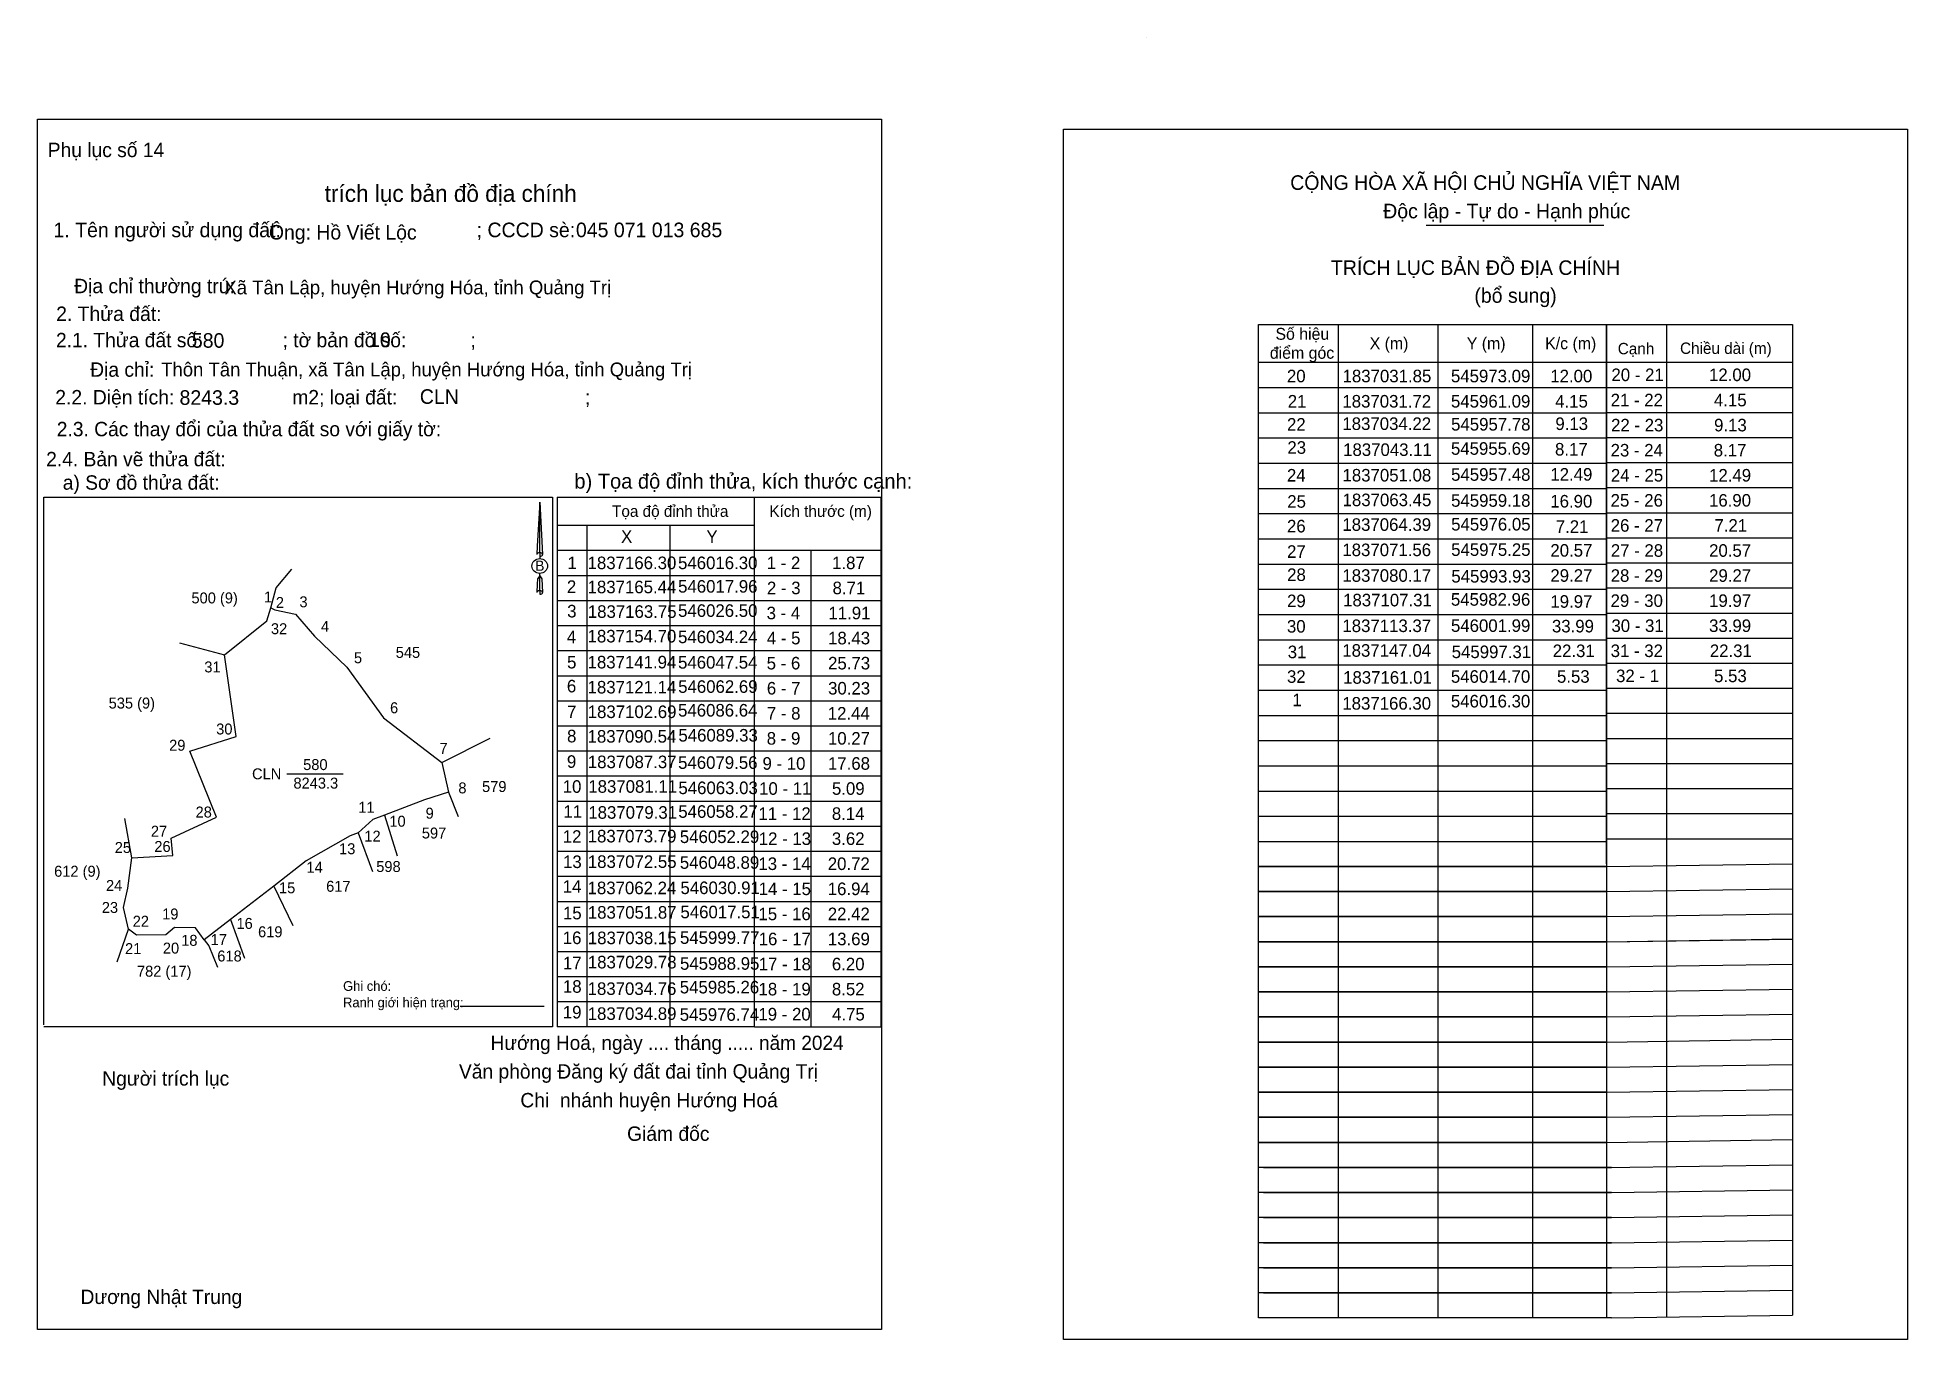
# Model space of a CAD drawing. Extents: x 545920 to 546690, y 1836865 to 1837401.
import ezdxf

# ---------------------------------------------------------------- set-up
doc = ezdxf.new("R2010")
doc.units = 0
for name, color, linetype in [('Level 1', 7, 'Continuous'), ('Level 10', 7, 'Continuous'), ('Level 13', 7, 'Continuous'), ('Level 27', 7, 'Continuous'), ('Level 3', 7, 'Continuous'), ('Level 36', 7, 'Continuous'), ('Level 40', 7, 'Continuous'), ('Level 42', 7, 'Continuous'), ('Level 52', 7, 'Continuous'), ('Level 53', 7, 'Continuous'), ('Level 6', 7, 'Continuous'), ('Level 63', 7, 'Continuous'), ('Level 9', 7, 'Continuous')]:
    doc.layers.add(name, color=color, linetype=linetype)

msp = doc.modelspace()

# ---------------------------------------------------------------- linework, layer by layer
at = {"layer": 'Level 1'}
for p, q in [((546376.48, 1837400.96), (546376.48, 1837400.96)), ((546491.59, 1837323.76), (546564.56, 1837323.76)), ((546590.44, 1837282.93), (546590.44, 1836874.56)), ((546565.69, 1837267.33), (546642.18, 1837267.33)), ((546565.69, 1837257.01), (546642.18, 1837257.01)), ((546565.69, 1837246.7), (546642.18, 1837246.7)), ((546565.69, 1837236.39), (546642.18, 1837236.39)), ((546565.69, 1837226.07), (546642.18, 1837226.07)), ((546565.69, 1837215.76), (546642.18, 1837215.76)), ((546215.27, 1836994.02), (546215.27, 1837211.81)), ((546215.27, 1837211.81), (546267.25, 1837211.81)), ((546267.25, 1837211.81), (546267.25, 1836994.02)), ((546565.69, 1837205.45), (546642.18, 1837205.45)), ((546134.32, 1837200.29), (546215.27, 1837200.29)), ((546134.05, 1837189.98), (546267.25, 1837189.98)), ((546238.37, 1837189.98), (546238.37, 1836994.02)), ((546565.69, 1837195.13), (546642.18, 1837195.13)), ((546565.69, 1837184.82), (546642.18, 1837184.82)), ((546134.05, 1837179.67), (546267.25, 1837179.67)), ((546565.69, 1837174.5), (546642.18, 1837174.5)), ((546134.05, 1837169.35), (546267.25, 1837169.35)), ((546134.05, 1837159.04), (546267.25, 1837159.04)), ((546565.69, 1837164.19), (546642.18, 1837164.19)), ((546565.69, 1837153.88), (546642.18, 1837153.88)), ((546134.05, 1837148.73), (546267.25, 1837148.73)), ((546565.69, 1837143.56), (546642.18, 1837143.56)), ((546134.05, 1837138.41), (546267.25, 1837138.41)), ((546134.05, 1837128.1), (546267.25, 1837128.1)), ((546565.69, 1837133.25), (546642.18, 1837133.25)), ((546565.69, 1837122.94), (546642.18, 1837122.94)), ((546134.05, 1837117.79), (546267.25, 1837117.79)), ((546565.69, 1837112.62), (546642.18, 1837112.62)), ((546134.05, 1837107.47), (546267.25, 1837107.47)), ((546134.05, 1837097.16), (546267.25, 1837097.16)), ((546565.69, 1837102.31), (546642.18, 1837102.31)), ((546565.69, 1837092), (546642.18, 1837092)), ((546134.05, 1837086.84), (546267.25, 1837086.84)), ((546565.69, 1837081.68), (546642.18, 1837081.68)), ((546134.05, 1837076.53), (546267.25, 1837076.53)), ((546565.69, 1837071.37), (546642.18, 1837071.37)), ((546134.05, 1837066.22), (546267.25, 1837066.22)), ((546565.69, 1837059.93), (546642.18, 1837061.06)), ((546134.05, 1837055.9), (546267.25, 1837055.9)), ((546134.05, 1837045.59), (546267.25, 1837045.59)), ((546565.69, 1837049.62), (546642.18, 1837050.74)), ((546565.69, 1837049.62), (546642.18, 1837050.74)), ((546565.69, 1837039.3), (546642.18, 1837040.43)), ((546565.69, 1837039.3), (546642.18, 1837040.42)), ((546134.05, 1837035.28), (546267.25, 1837035.28)), ((546565.69, 1837028.99), (546642.18, 1837030.11)), ((546565.69, 1837028.98), (546642.18, 1837030.1)), ((546134.05, 1837024.96), (546267.25, 1837024.96)), ((546134.05, 1837014.65), (546267.25, 1837014.65)), ((546565.69, 1837018.67), (546642.18, 1837019.79)), ((546565.69, 1837018.66), (546642.18, 1837019.79)), ((546565.69, 1837008.35), (546642.18, 1837009.47)), ((546565.69, 1837008.35), (546642.18, 1837009.47)), ((546134.05, 1837004.34), (546267.25, 1837004.34)), ((546565.69, 1836998.03), (546642.18, 1836999.16)), ((546565.69, 1836998.03), (546642.18, 1836999.15)), ((546215.27, 1836994.02), (546267.25, 1836994.02)), ((546565.69, 1836987.72), (546642.18, 1836988.84)), ((546565.69, 1836987.71), (546642.18, 1836988.84)), ((546565.69, 1836977.4), (546642.18, 1836978.52)), ((546565.69, 1836977.4), (546642.18, 1836978.52)), ((546565.69, 1836967.08), (546642.18, 1836968.21)), ((546565.69, 1836967.08), (546642.18, 1836968.2)), ((546565.69, 1836956.77), (546642.18, 1836957.89)), ((546565.69, 1836956.76), (546642.18, 1836957.89)), ((546565.69, 1836946.45), (546642.18, 1836947.57)), ((546565.69, 1836946.45), (546642.18, 1836947.57)), ((546565.69, 1836936.13), (546642.18, 1836937.25)), ((546567.74, 1836925.81), (546642.18, 1836926.9)), ((546567.74, 1836915.5), (546642.18, 1836916.59)), ((546567.74, 1836905.18), (546642.18, 1836906.27)), ((546567.74, 1836894.86), (546642.18, 1836895.95)), ((546567.74, 1836884.55), (546642.18, 1836885.64)), ((546567.74, 1836884.54), (546642.18, 1836885.64)), ((546567.74, 1836874.23), (546642.18, 1836875.32))]:
    msp.add_line(p, q, dxfattribs=at)
msp.add_lwpolyline([(546565.69, 1837061.06), (546565.69, 1837282.93), (546642.18, 1837282.93), (546642.18, 1836875.32)], dxfattribs=at)
at = {"layer": 'Level 10'}
for p, q in [((546018.5, 1837174.51), (546024.9, 1837182.19)), ((545978.8, 1837151.93), (545997.31, 1837147.04)), ((545959.18, 1837063.45), (545956.27, 1837079.7)), ((546017.51, 1837051.87), (546025.35, 1837035.63)), ((545953.1, 1837020.76), (545957.78, 1837034.22)), ((545990.77, 1837027.32), (545994.35, 1837018.58))]:
    msp.add_line(p, q, dxfattribs=at)
msp.add_lwpolyline([(545997.31, 1837147.04), (546014.7, 1837161.01), (546016.3, 1837166.3), (546017.96, 1837165.44), (546026.5, 1837163.75), (546034.24, 1837154.7), (546047.54, 1837141.94), (546062.69, 1837121.14), (546086.64, 1837102.69), (546089.33, 1837090.54), (546079.56, 1837087.37), (546063.03, 1837081.11), (546058.27, 1837079.31), (546052.29, 1837073.79), (546048.89, 1837072.54), (546030.91, 1837062.24), (546017.51, 1837051.87), (545999.77, 1837038.15), (545988.95, 1837029.78), (545985.26, 1837034.76), (545976.74, 1837034.89), (545973.09, 1837031.85), (545961.09, 1837031.72), (545957.78, 1837034.22), (545955.69, 1837043.11), (545957.48, 1837051.08), (545959.18, 1837063.45), (545976.05, 1837064.39), (545975.25, 1837071.56), (545993.93, 1837080.17), (545982.96, 1837107.31), (546001.99, 1837113.37)], close=True, dxfattribs=at)
at = {"layer": 'Level 13'}
msp.add_line((546094.23, 1837002.53), (546128.69, 1837002.53), dxfattribs=at)
for points in [[(545920.31, 1837367.28), (546267.44, 1837367.28), (546267.44, 1836869.45), (545920.31, 1836869.45)], [(546342.41, 1837363.17), (546689.55, 1837363.17), (546689.55, 1836865.33), (546342.41, 1836865.33)]]:
    msp.add_lwpolyline(points, close=True, dxfattribs=at)
at = {"layer": 'Level 27'}
for p, q in [((546016.3, 1837166.3), (546018.5, 1837174.51)), ((546086.64, 1837102.69), (546106.46, 1837112.77)), ((546089.33, 1837090.54), (546093.31, 1837080.45)), ((546063.03, 1837081.11), (546068.24, 1837064.36)), ((546052.29, 1837073.79), (546058.12, 1837057.86)), ((545999.77, 1837038.15), (546005.5, 1837022.16)), ((545988.95, 1837029.78), (545990.77, 1837027.32))]:
    msp.add_line(p, q, dxfattribs=at)
at = {"layer": 'Level 3'}
for p, q in [((546376.48, 1837400.96), (546376.48, 1837400.96)), ((545922.97, 1837211.81), (546132.1, 1837211.81)), ((545922.97, 1836994.8), (545922.97, 1837211.81)), ((546132.1, 1837211.81), (546132.1, 1836994.02)), ((546134.05, 1837211.81), (546134.05, 1836994.02)), ((546134.05, 1837211.81), (546215.27, 1837211.81)), ((546146.32, 1837200.29), (546146.32, 1836994.02)), ((546180.46, 1837200.29), (546180.46, 1836994.02)), ((546132.1, 1836994.02), (545922.97, 1836994.02)), ((546215.27, 1836994.02), (546134.05, 1836994.02))]:
    msp.add_line(p, q, dxfattribs=at)
at = {"layer": 'Level 40'}
for p, q in [((546126.9, 1837209.81), (546125.91, 1837191.63)), ((546126.9, 1837209.81), (546128, 1837188.26)), ((546126.9, 1837209.81), (546128, 1837188.26)), ((546126.9, 1837188.99), (546126.9, 1837209.81)), ((546126.9, 1837209.81), (546128, 1837188.26)), ((546125.91, 1837191.63), (546125.68, 1837188.26)), ((546126.9, 1837188.99), (546126.9, 1837188.2)), ((546126.9, 1837188.2), (546126.9, 1837187.57)), ((546126.9, 1837187.57), (546126.9, 1837186.74)), ((546126.9, 1837187.57), (546126.9, 1837186.74)), ((546126.9, 1837187.57), (546126.9, 1837186.74)), ((546128, 1837188.26), (546128, 1837188.26)), ((546125.91, 1837176.11), (546125.68, 1837172.7)), ((546125.98, 1837178.29), (546125.91, 1837176.11)), ((546126.9, 1837179.51), (546125.98, 1837178.29)), ((546126.9, 1837179.51), (546126.9, 1837180.47)), ((546126.9, 1837179.51), (546126.9, 1837180.47)), ((546126.9, 1837179.51), (546126.9, 1837180.47)), ((546126.9, 1837179.51), (546127.76, 1837178.29)), ((546126.9, 1837179.51), (546127.76, 1837178.29)), ((546126.9, 1837179.51), (546127.76, 1837178.29)), ((546126.9, 1837173.43), (546126.9, 1837179.51)), ((546127.76, 1837178.29), (546128, 1837172.7)), ((546127.76, 1837178.29), (546128, 1837172.7)), ((546127.76, 1837178.29), (546128, 1837172.7)), ((546126.9, 1837173.43), (546126.9, 1837172.57)), ((546126.9, 1837172.57), (546126.9, 1837171.98)), ((546128, 1837172.7), (546128, 1837172.7))]:
    msp.add_line(p, q, dxfattribs=at)
msp.add_ellipse((546126.91, 1837183.53), major_axis=(3.21, 0), ratio=0.952727, dxfattribs=at)
for centre, start_param, end_param in [((546126.91, 1837188.24), 1.570796, 3.074452), ((546126.91, 1837188.24), 0.067141, 1.570796), ((546126.91, 1837188.24), 4.712389, 6.283185), ((546126.91, 1837172.65), 2.491069, 3.074278), ((546126.91, 1837172.65), 1.570796, 2.491069), ((546126.91, 1837172.65), 0.067141, 1.570796), ((546126.91, 1837172.65), 4.712389, 6.283185)]:
    msp.add_ellipse(centre, major_axis=(1.18, 0), ratio=0.614131, start_param=start_param, end_param=end_param, dxfattribs=at)
at = {"layer": 'Level 53'}
for p, q in [((545920.3, 1837367.29), (545920.3, 1837367.29)), ((546267.43, 1836869.45), (546267.43, 1836869.45))]:
    msp.add_line(p, q, dxfattribs=at)
at = {"layer": 'Level 63'}
for p, q in [((546422.54, 1837282.93), (546565.69, 1837282.93)), ((546422.54, 1836874.23), (546422.54, 1837282.93)), ((546455.31, 1837282.93), (546455.31, 1836874.23)), ((546496.26, 1837282.93), (546496.26, 1836874.23)), ((546535.27, 1837282.93), (546535.27, 1836874.23)), ((546565.69, 1837282.93), (546565.69, 1836874.23)), ((546422.54, 1837267.33), (546565.69, 1837267.33)), ((546422.54, 1837256.95), (546565.69, 1837256.95)), ((546422.54, 1837246.58), (546565.69, 1837246.58)), ((546422.54, 1837236.2), (546565.69, 1837236.2)), ((546422.54, 1837225.82), (546565.69, 1837225.82)), ((546422.54, 1837215.45), (546565.69, 1837215.45)), ((546422.54, 1837205.07), (546565.69, 1837205.07)), ((546422.54, 1837194.7), (546565.69, 1837194.7)), ((546422.54, 1837184.32), (546565.69, 1837184.32)), ((546422.54, 1837173.95), (546565.69, 1837173.95)), ((546422.54, 1837163.57), (546565.69, 1837163.57)), ((546422.54, 1837153.2), (546565.69, 1837153.2)), ((546422.54, 1837142.82), (546565.69, 1837142.82)), ((546422.54, 1837132.44), (546565.69, 1837132.44)), ((546422.54, 1837122.07), (546565.69, 1837122.07)), ((546422.54, 1837111.69), (546565.69, 1837111.69)), ((546422.54, 1837101.32), (546565.69, 1837101.32)), ((546422.54, 1837090.94), (546565.69, 1837090.94)), ((546422.54, 1837080.57), (546565.69, 1837080.57)), ((546422.54, 1837070.25), (546565.69, 1837070.25)), ((546422.54, 1837059.93), (546565.69, 1837059.93)), ((546565.69, 1837059.93), (546422.54, 1837059.93)), ((546565.69, 1837049.62), (546422.54, 1837049.62)), ((546422.54, 1837049.62), (546565.69, 1837049.62)), ((546565.69, 1837049.62), (546422.54, 1837049.62)), ((546565.69, 1837039.3), (546422.54, 1837039.3)), ((546422.54, 1837039.3), (546565.69, 1837039.3)), ((546565.69, 1837039.3), (546422.54, 1837039.3)), ((546565.69, 1837028.98), (546422.54, 1837028.98)), ((546422.54, 1837028.98), (546565.69, 1837028.98)), ((546565.69, 1837028.98), (546422.54, 1837028.98)), ((546565.69, 1837018.66), (546422.54, 1837018.66)), ((546422.54, 1837018.66), (546565.69, 1837018.66)), ((546565.69, 1837018.66), (546422.54, 1837018.66)), ((546565.69, 1837008.35), (546422.54, 1837008.35)), ((546422.54, 1837008.35), (546565.69, 1837008.35)), ((546565.69, 1837008.35), (546422.54, 1837008.35)), ((546565.69, 1836998.03), (546422.54, 1836998.03)), ((546422.54, 1836998.03), (546565.69, 1836998.03)), ((546565.69, 1836998.03), (546422.54, 1836998.03)), ((546565.69, 1836987.71), (546422.54, 1836987.71)), ((546422.54, 1836987.71), (546565.69, 1836987.71)), ((546565.69, 1836987.71), (546422.54, 1836987.71)), ((546565.69, 1836977.4), (546422.54, 1836977.4)), ((546422.54, 1836977.4), (546565.69, 1836977.4)), ((546565.69, 1836977.4), (546422.54, 1836977.4)), ((546565.69, 1836967.08), (546422.54, 1836967.08)), ((546422.54, 1836967.08), (546565.69, 1836967.08)), ((546565.69, 1836967.08), (546422.54, 1836967.08)), ((546565.69, 1836956.76), (546422.54, 1836956.76)), ((546422.54, 1836956.76), (546565.69, 1836956.76)), ((546565.69, 1836956.76), (546422.54, 1836956.76)), ((546565.69, 1836946.45), (546422.54, 1836946.45)), ((546422.54, 1836946.45), (546565.69, 1836946.45)), ((546565.69, 1836946.45), (546422.54, 1836946.45)), ((546565.69, 1836936.13), (546422.54, 1836936.13)), ((546424.59, 1836936.13), (546567.74, 1836936.13)), ((546567.74, 1836936.13), (546424.59, 1836936.13)), ((546567.74, 1836925.81), (546422.54, 1836925.81)), ((546567.74, 1836925.81), (546424.59, 1836925.81)), ((546424.59, 1836925.81), (546567.74, 1836925.81)), ((546567.74, 1836915.49), (546422.54, 1836915.49)), ((546567.74, 1836915.49), (546424.59, 1836915.49)), ((546424.59, 1836915.49), (546567.74, 1836915.49)), ((546567.74, 1836905.18), (546422.54, 1836905.18)), ((546567.74, 1836905.18), (546424.59, 1836905.18)), ((546424.59, 1836905.18), (546567.74, 1836905.18)), ((546567.74, 1836894.86), (546422.54, 1836894.86)), ((546567.74, 1836894.86), (546424.59, 1836894.86)), ((546424.59, 1836894.86), (546567.74, 1836894.86)), ((546567.74, 1836884.54), (546422.54, 1836884.54)), ((546567.74, 1836884.54), (546424.59, 1836884.54)), ((546567.74, 1836884.54), (546424.59, 1836884.54)), ((546424.59, 1836884.54), (546567.74, 1836884.54)), ((546567.74, 1836874.23), (546422.54, 1836874.23))]:
    msp.add_line(p, q, dxfattribs=at)
at = {"layer": 'Level 9'}
msp.add_line((546022.94, 1837098.04), (546046.01, 1837098.04), dxfattribs=at)

# ---------------------------------------------------------------- texts
at = {"layer": 'Level 1'}
for s, height, p in [('Phụ lục số 14', 5.9134, (545924.54, 1837351.72)), ('CỘNG HÒA XÃ HỘI CHỦ NGHĨA VIỆT NAM', 5.9959, (546435.61, 1837338.24)), ('Độc lập - Tự do - Hạnh phúc', 5.9959, (546473.84, 1837326.54)), ('1. Tên người sử dụng đất:', 5.9941, (545926.91, 1837318.78)), ('Ông: Hồ Viết Lộc', 5.9679, (546015.52, 1837317.82)), ('; CCCD sè:', 5.994, (546100.96, 1837318.78)), ('045 071 013 685', 5.9941, (546141.81, 1837318.78)), ('TRÍCH LỤC BẢN ĐỒ ĐỊA CHÍNH', 5.9959, (546452.36, 1837303.25)), ('Địa chỉ thường trú:', 5.9341, (545935.41, 1837295.74)), ('(bổ sung)', 5.996, (546511.35, 1837291.8)), ('2. Thửa đất:', 5.9468, (545928.01, 1837284.31)), ('2.1. Thửa đất số:               ; tờ bản đồ số:            ;', 5.9134, (545927.94, 1837273.5)), ('Cạnh', 4.697, (546570.34, 1837270.6)), ('Chiều dài (m)', 4.6966, (546595.95, 1837270.77)), ('Địa chỉ:', 5.913, (545942.02, 1837261.37)), ('2.2. Diện tích:                      m2; loại đất:                                   ;', 5.9341, (545927.66, 1837249.99)), ('2.3. Các thay đổi của thửa đất so với giấy tờ:', 5.9134, (545928.26, 1837236.9)), ('2.4. Bản vẽ thửa đất: ', 5.9134, (545923.89, 1837224.55)), ('a) Sơ đồ thửa đất: ', 5.9134, (545930.72, 1837214.91)), ('Tọa độ đỉnh thửa', 4.6966, (546156.67, 1837203.74)), ('Kích thước (m)', 4.6966, (546221.36, 1837203.74)), ('Hướng Hoá, ngày .... tháng ..... năm 2024', 5.8525, (546106.68, 1836984.48)), ('Người trích lục', 5.9134, (545946.97, 1836969.8)), ('Văn phòng Đăng ký đất đai tỉnh Quảng Trị', 5.9134, (546093.69, 1836972.69)), (' Chi  nhánh huyện Hướng Hoá', 5.9134, (546116.75, 1836960.86)), (' Giám đốc', 5.923, (546160.64, 1836947.08)), ('Dương Nhật Trung', 5.8888, (545938.05, 1836879.97))]:
    msp.add_text(s, height=height, dxfattribs=at).set_placement(p)
at = {"layer": 'Level 10'}
msp.add_text('b) Tọa độ đỉnh thửa, kích thước cạnh:', height=6.1731, dxfattribs=at).set_placement((546141.16, 1837215.35))
at = {"layer": 'Level 13'}
for s, p in [('CLN', (546008.58, 1837095.79)), ('580', (546029.61, 1837099.6)), ('8243.3', (546025.61, 1837091.98))]:
    msp.add_text(s, height=4.5, dxfattribs=at).set_placement(p)
at = {"layer": 'Level 36'}
for s, p in [('500 (9)', (545983.66, 1837168.15)), ('545', (546067.69, 1837145.73)), ('535 (9)', (545949.6, 1837124.9)), ('579', (546103.2, 1837090.57)), ('597', (546078.42, 1837071.44)), ('612 (9)', (545927.18, 1837055.73)), ('598', (546059.67, 1837057.67)), ('617', (546039.06, 1837049.53)), ('619', (546011.06, 1837030.83)), ('618', (545994.3, 1837020.86)), ('782 (17)', (545961.25, 1837014.6))]:
    msp.add_text(s, height=4.5, dxfattribs=at).set_placement(p)
at = {"layer": 'Level 40'}
msp.add_text('B', height=4.2, dxfattribs=at).set_placement((546125.09, 1837181.56))
at = {"layer": 'Level 42'}
msp.add_text(' trích lục bản đồ địa chính', height=6.9377, dxfattribs=at).set_placement((546035.89, 1837333.3))
at = {"layer": 'Level 52'}
for s, height, p in [('20', 5.166, (546434.26, 1837259.09)), ('1837031.85', 5.166, (546457.15, 1837259.09)), ('545973.09', 5.166, (546501.72, 1837259.09)), ('12.00', 5.166, (546542.58, 1837259.09)), ('20 - 21', 5.166, (546567.73, 1837259.59)), ('12.00', 5.166, (546607.86, 1837259.59)), ('21', 5.166, (546434.59, 1837248.71)), ('1837031.72', 5.166, (546457.06, 1837248.71)), ('545961.09', 5.166, (546501.72, 1837248.71)), ('4.15', 5.166, (546544.6, 1837248.71)), ('21 - 22', 5.166, (546567.42, 1837249.21)), ('4.15', 5.166, (546609.89, 1837249.21)), ('22', 5.166, (546434.28, 1837239.2)), ('1837034.22', 5.166, (546457.06, 1837239.49)), ('545957.78', 5.166, (546501.78, 1837239.25)), ('9.13', 5.166, (546544.67, 1837239.47)), ('22 - 23', 5.166, (546567.58, 1837238.9)), ('9.13', 5.166, (546609.95, 1837238.9)), ('23', 5.166, (546434.44, 1837229.69)), ('1837043.11', 5.166, (546457.37, 1837228.8)), ('545955.69', 5.166, (546501.72, 1837229.28)), ('8.17', 5.166, (546544.52, 1837228.97)), ('23 - 24', 5.166, (546567.39, 1837228.58)), ('8.17', 5.166, (546609.81, 1837228.58)), ('24', 5.166, (546434.26, 1837218.28)), ('1837051.08', 5.166, (546457.12, 1837218.29)), ('545957.48', 5.166, (546501.78, 1837218.59)), ('12.49', 5.166, (546542.6, 1837218.64)), ('24 - 25', 5.166, (546567.51, 1837218.27)), ('12.49', 5.166, (546607.89, 1837218.27)), ('25', 5.166, (546434.38, 1837207.5)), ('1837063.45', 5.166, (546457.15, 1837208.14)), ('545959.18', 5.166, (546501.78, 1837207.9)), ('16.90', 5.166, (546542.58, 1837207.59)), ('25 - 26', 5.166, (546567.4, 1837207.96)), ('16.90', 5.166, (546607.86, 1837207.96)), ('X', 5.17, (546160.37, 1837193.06)), ('Y', 5.17, (546195.48, 1837193.06)), ('26', 5.166, (546434.27, 1837197.35)), ('1837064.39', 5.166, (546457.06, 1837197.99)), ('545976.05', 5.166, (546501.81, 1837198.12)), ('7.21', 5.166, (546544.82, 1837197.16)), ('26 - 27', 5.166, (546567.43, 1837197.64)), ('7.21', 5.166, (546610.1, 1837197.64)), ('27', 5.166, (546434.3, 1837186.89)), ('1837071.56', 5.166, (546457.05, 1837187.59)), ('545975.25', 5.166, (546501.81, 1837187.69)), ('20.57', 5.166, (546542.61, 1837187.37)), ('27 - 28', 5.166, (546567.48, 1837187.33)), ('20.57', 5.166, (546607.9, 1837187.33)), ('1', 5.17, (546138.35, 1837182.24)), ('1837166.30', 5.166, (546146.6, 1837182.24)), ('546016.30', 5.166, (546183.81, 1837182.24)), ('1 - 2', 5.166, (546220.26, 1837182.24)), ('1.87', 5.166, (546247.16, 1837182.24)), ('28', 5.166, (546434.34, 1837177.38)), ('1837080.17', 5.166, (546457.07, 1837177.03)), ('545993.93', 5.166, (546501.88, 1837176.72)), ('29.27', 5.166, (546542.61, 1837177.04)), ('28 - 29', 5.166, (546567.42, 1837177.02)), ('29.27', 5.166, (546607.9, 1837177.02)), ('2', 5.17, (546138.08, 1837172.45)), ('1837165.44', 5.166, (546146.6, 1837172.32)), ('546017.96', 5.166, (546183.83, 1837172.57)), ('2 - 3', 5.166, (546220.38, 1837171.93)), ('8.71', 5.166, (546247.36, 1837171.93)), ('3', 5.17, (546138.2, 1837162.38)), ('1837163.75', 5.166, (546146.7, 1837162.2)), ('546026.50', 5.166, (546183.81, 1837162.61)), ('3 - 4', 5.166, (546220.24, 1837161.61)), ('11.91', 5.166, (546245.67, 1837161.61)), ('29', 5.166, (546434.29, 1837166.6)), ('1837107.31', 5.166, (546457.37, 1837166.93)), ('545982.96', 5.166, (546501.7, 1837167.2)), ('19.97', 5.166, (546542.61, 1837166.36)), ('29 - 30', 5.166, (546567.39, 1837166.7)), ('19.97', 5.166, (546607.9, 1837166.7)), ('30', 5.166, (546434.26, 1837156.13)), ('1837113.37', 5.166, (546457.07, 1837156.36)), ('546001.99', 5.166, (546501.72, 1837156.42)), ('33.99', 5.166, (546543.26, 1837156.21)), ('30 - 31', 5.166, (546567.73, 1837156.39)), ('33.99', 5.166, (546607.89, 1837156.39)), ('4', 5.17, (546138.06, 1837151.78)), ('1837154.70', 5.166, (546146.6, 1837152.09)), ('546034.24', 5.166, (546183.81, 1837151.8)), ('4 - 5', 5.166, (546220.34, 1837151.3)), ('18.43', 5.166, (546245.52, 1837151.3)), ('1837147.04', 5.166, (546457.03, 1837146.21)), ('545997.31', 5.166, (546502.03, 1837145.64)), ('22.31', 5.166, (546543.57, 1837146.06)), ('31 - 32', 5.166, (546567.42, 1837146.08)), ('22.31', 5.166, (546608.2, 1837146.08)), ('5', 5.17, (546138.16, 1837141.4)), ('1837141.94', 5.166, (546146.6, 1837141.41)), ('546047.54', 5.166, (546183.81, 1837141.31)), ('5 - 6', 5.166, (546220.26, 1837140.99)), ('25.73', 5.166, (546245.52, 1837140.99)), ('31', 5.166, (546434.59, 1837145.62)), ('6', 5.17, (546138.08, 1837131.55)), ('1837121.14', 5.166, (546146.6, 1837131.1)), ('546062.69', 5.166, (546183.86, 1837131.35)), ('6 - 7', 5.166, (546220.34, 1837130.67)), ('30.23', 5.166, (546245.52, 1837130.67)), ('32', 5.166, (546434.28, 1837135.47)), ('1837161.01', 5.166, (546457.37, 1837135.11)), ('546014.70', 5.166, (546501.69, 1837135.5)), ('5.53', 5.166, (546545.33, 1837135.51)), ('32 - 1', 5.166, (546569.63, 1837135.76)), ('5.53', 5.166, (546609.95, 1837135.76)), ('1', 5.17, (546436.5, 1837125.87)), ('1837166.30', 5.166, (546457.04, 1837124.45)), ('546016.30', 5.166, (546501.69, 1837125.35)), ('7', 5.17, (546138.16, 1837120.95)), ('1837102.69', 5.166, (546146.65, 1837120.99)), ('546086.64', 5.166, (546183.81, 1837121.61)), ('7 - 8', 5.166, (546220.34, 1837120.36)), ('12.44', 5.166, (546245.38, 1837120.36)), ('8', 5.17, (546138.16, 1837110.99)), ('1837090.54', 5.166, (546146.6, 1837110.87)), ('546089.33', 5.166, (546183.96, 1837111.33)), ('8 - 9', 5.166, (546220.29, 1837110.05)), ('10.27', 5.166, (546245.47, 1837110.05)), ('9', 5.17, (546138.1, 1837100.5)), ('1837087.37', 5.166, (546146.7, 1837100.38)), ('546079.56', 5.166, (546183.83, 1837100.09)), ('9 - 10', 5.166, (546218.55, 1837099.73)), ('17.68', 5.166, (546245.47, 1837099.73)), ('10', 5.166, (546136.37, 1837090.23)), ('1837081.11', 5.166, (546146.89, 1837090.26)), ('546063.03', 5.166, (546183.96, 1837089.7)), ('10 - 11', 5.166, (546217.15, 1837089.42)), ('5.09', 5.166, (546247.11, 1837089.42)), ('11', 5.166, (546136.66, 1837079.95)), ('1837079.31', 5.166, (546146.89, 1837079.58)), ('546058.27', 5.166, (546183.91, 1837079.96)), ('11 - 12', 5.166, (546216.88, 1837079.1)), ('8.14', 5.166, (546247.07, 1837079.1)), ('12', 5.166, (546136.38, 1837069.67)), ('1837073.79', 5.166, (546146.65, 1837069.84)), ('546052.29', 5.166, (546184.55, 1837069.58)), ('12 - 13', 5.166, (546217, 1837068.79)), ('3.62', 5.166, (546247.08, 1837068.79)), ('13', 5.166, (546136.51, 1837059.29)), ('1837072.55', 5.166, (546146.7, 1837059.35)), ('546048.89', 5.166, (546184.55, 1837058.99)), ('13 - 14', 5.166, (546216.86, 1837058.48)), ('20.72', 5.166, (546245.39, 1837058.48)), ('14', 5.166, (546136.37, 1837049.11)), ('1837062.24', 5.166, (546146.6, 1837048.54)), ('546030.91', 5.166, (546184.8, 1837048.59)), ('14 - 15', 5.166, (546216.96, 1837048.16)), ('16.94', 5.166, (546245.38, 1837048.16)), ('15', 5.166, (546136.47, 1837038.19)), ('1837051.87', 5.166, (546146.7, 1837038.47)), ('546017.51', 5.166, (546184.8, 1837038.62)), ('15 - 16', 5.166, (546216.88, 1837037.85)), ('22.42', 5.166, (546245.39, 1837037.85)), ('16', 5.166, (546136.39, 1837028.02)), ('1837038.15', 5.166, (546146.7, 1837027.98)), ('545999.77', 5.166, (546184.6, 1837028.1)), ('16 - 17', 5.166, (546216.96, 1837027.54)), ('13.69', 5.166, (546245.42, 1837027.54)), ('17', 5.166, (546136.46, 1837017.64)), ('1837029.78', 5.166, (546146.7, 1837018.02)), ('545988.95', 5.166, (546184.61, 1837017.46)), ('17 - 18', 5.166, (546216.96, 1837017.22)), ('6.20', 5.166, (546247.07, 1837017.22)), ('18', 5.166, (546136.46, 1837008)), ('545985.26', 5.166, (546184.53, 1837007.73)), ('1837034.76', 5.166, (546146.62, 1837007.1)), ('18 - 19', 5.166, (546216.9, 1837006.91)), ('8.52', 5.166, (546247.08, 1837006.91)), ('19', 5.166, (546136.41, 1836997.41)), ('1837034.89', 5.166, (546146.65, 1836996.83)), ('545976.74', 5.166, (546184.51, 1836996.47)), ('19 - 20', 5.166, (546216.86, 1836996.6)), ('4.75', 5.166, (546247.17, 1836996.6))]:
    msp.add_text(s, height=height, dxfattribs=at).set_placement(p)
at = {"layer": 'Level 53'}
for s, height, p in [('Ghi chó:', 3.975, (546046.03, 1837008.78)), ('Ranh giới hiện trạng:', 3.9747, (546046.03, 1837002.02))]:
    msp.add_text(s, height=height, dxfattribs=at).set_placement(p)
at = {"layer": 'Level 6'}
for s, height, p in [('Xã Tân Lập, huyện Hướng Hóa, tỉnh Quảng Trị', 5.6944, (545997.21, 1837295.27)), ('580', 5.994, (545983.83, 1837273.31)), ('10', 5.994, (546056.68, 1837273.62)), ('Thôn Tân Thuận, xã Tân Lập, huyện Hướng Hóa, tỉnh Quảng Trị', 5.6944, (545971.2, 1837261.53)), ('8243.3', 5.994, (545978.76, 1837249.83)), ('CLN', 5.994, (546077.6, 1837250.23)), ('.', 4.84, (546062.29, 1837237.08))]:
    msp.add_text(s, height=height, dxfattribs=at).set_placement(p)
at = {"layer": 'Level 63'}
for s, p in [('Số hiệu', (546429.54, 1837276.59)), ('điểm góc', (546427.24, 1837268.79)), ('X (m)', (546468.29, 1837272.69)), ('Y (m)', (546508.24, 1837272.69)), ('K/c (m)', (546540.48, 1837272.69))]:
    msp.add_text(s, height=4.876, dxfattribs=at).set_placement(p)
at = {"layer": 'Level 9'}
for s, p in [('1', (546013.46, 1837168.53)), ('2', (546018.37, 1837166.27)), ('3', (546028.07, 1837166.55)), ('32', (546016.36, 1837155.49)), ('4', (546036.95, 1837156.47)), ('31', (545988.96, 1837139.76)), ('5', (546050.5, 1837143.54)), ('6', (546065.35, 1837122.97)), ('30', (545993.83, 1837114.24)), ('29', (545974.48, 1837107.55)), ('7', (546085.67, 1837106.27)), ('8', (546093.45, 1837090)), ('28', (545985.36, 1837080.08)), ('11', (546052.28, 1837082.04)), ('9', (546079.98, 1837079.6)), ('27', (545966.98, 1837072.19)), ('12', (546054.79, 1837070.16)), ('10', (546065.08, 1837076.3)), ('25', (545952.11, 1837065.5)), ('26', (545968.39, 1837065.92)), ('13', (546044.38, 1837064.99)), ('14', (546030.95, 1837057.37)), ('24', (545948.51, 1837049.87)), ('15', (546019.68, 1837048.92)), ('23', (545946.79, 1837040.83)), ('22', (545959.5, 1837035.16)), ('19', (545971.61, 1837038.16)), ('16', (546002.19, 1837034.26)), ('21', (545956.34, 1837023.91)), ('20', (545971.9, 1837024.11)), ('18', (545979.45, 1837027.3)), ('17', (545991.57, 1837027.6))]:
    msp.add_text(s, height=4.5, dxfattribs=at).set_placement(p)

doc.saveas('drawing.dxf')
